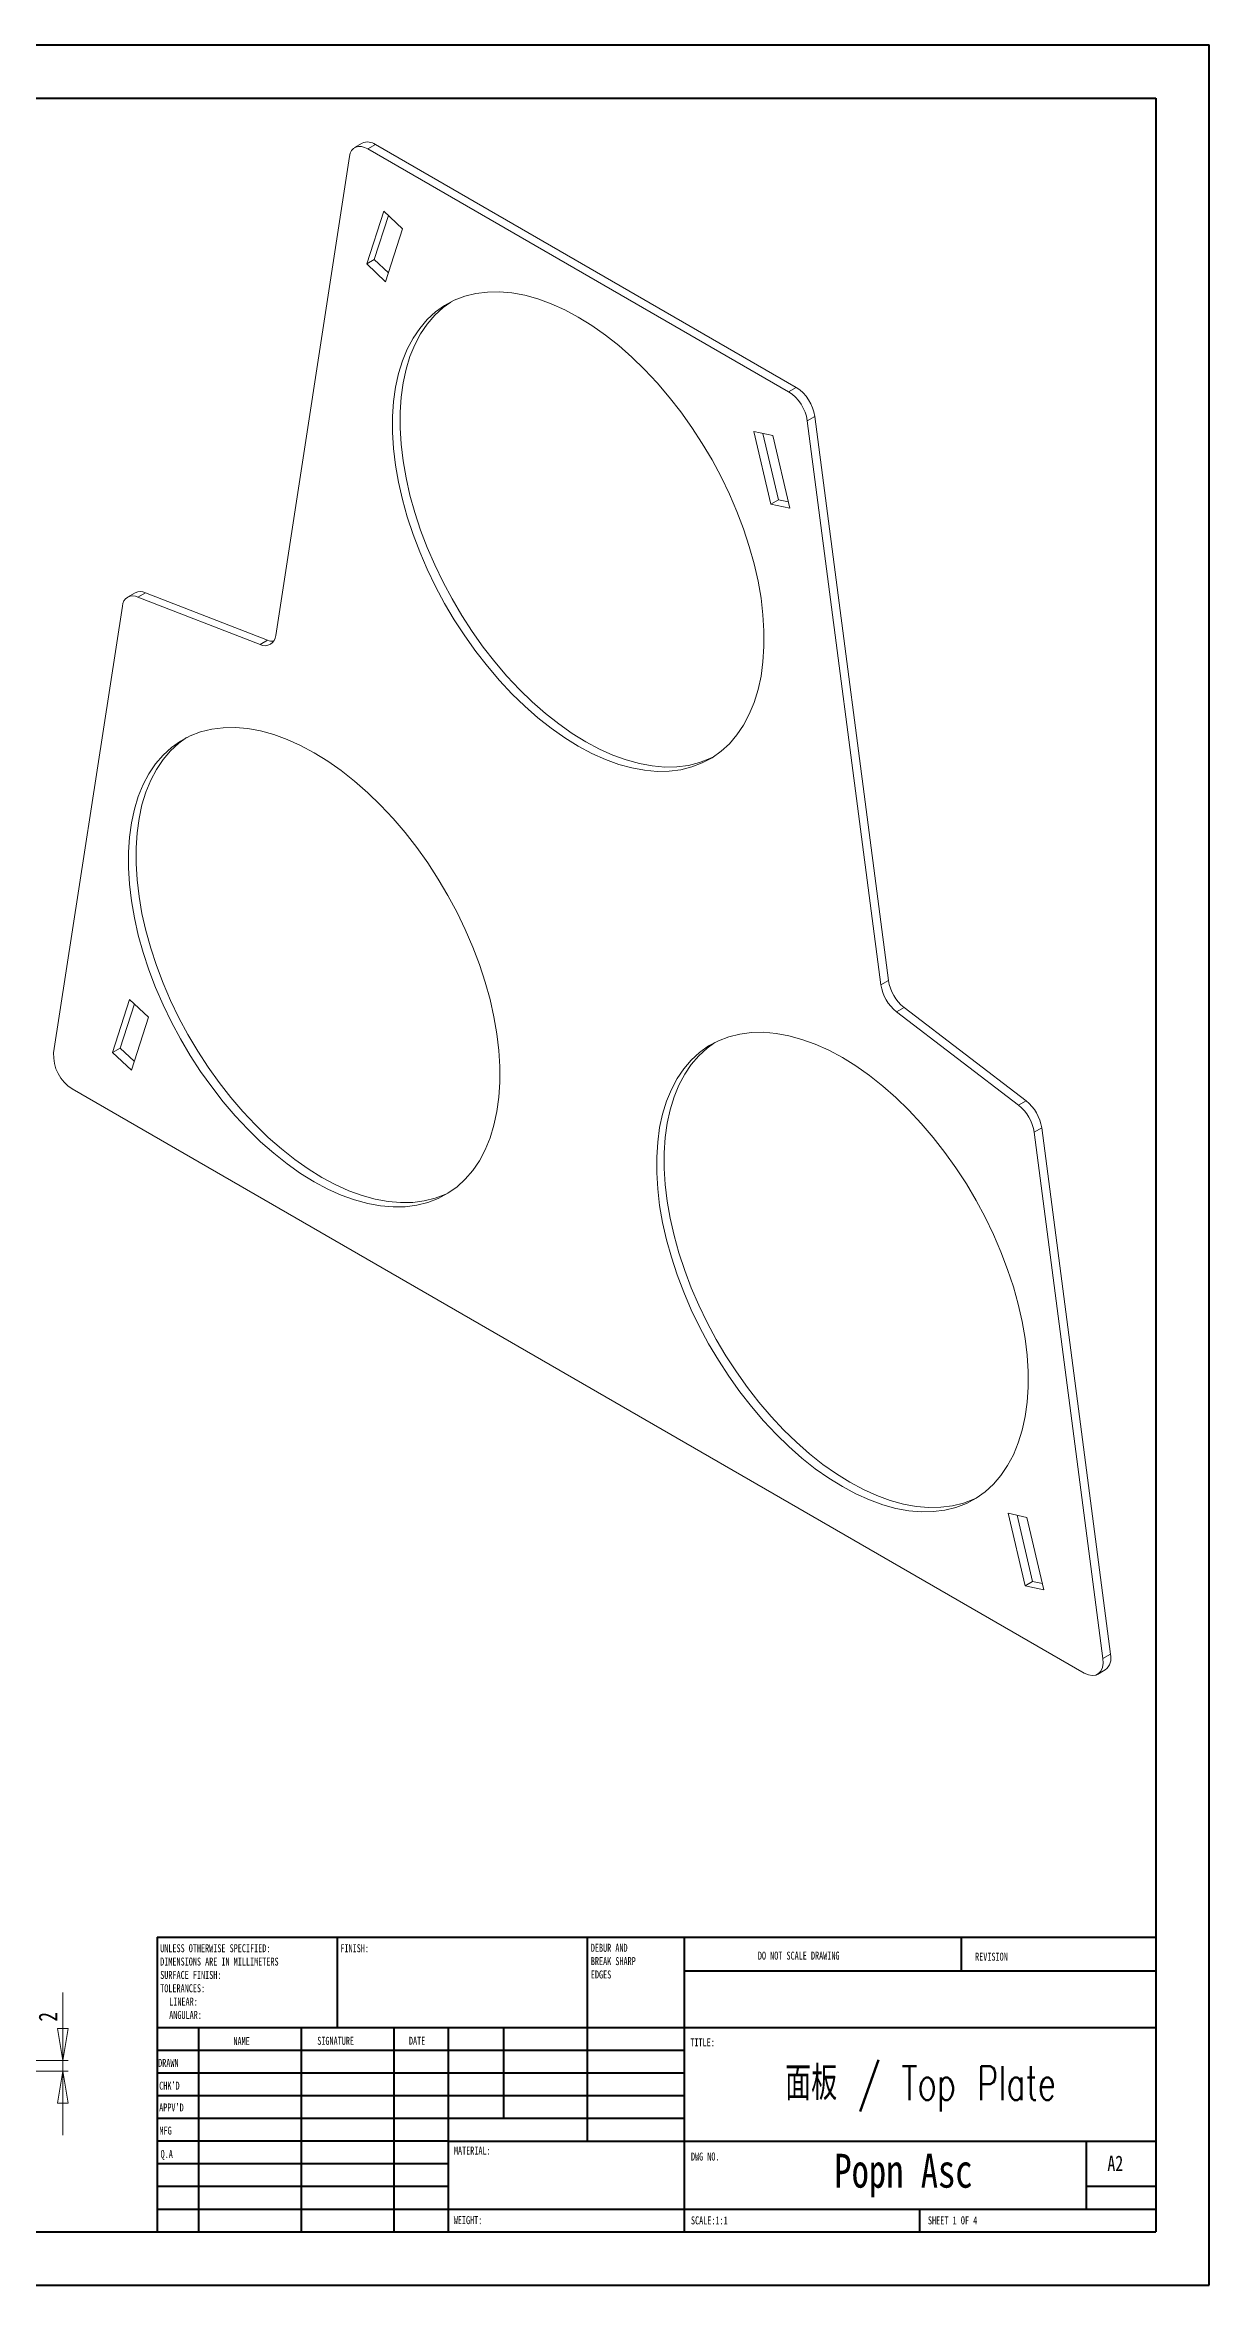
# Model space of a CAD drawing. Header units: millimetres. Extents: x 0 to 594, y 0 to 420.
# Drawn here: x 375.9 to 594.1, y 0.2 to 420.2 of the extents above; entities that cross this region are included whole.
import ezdxf

# ---------------------------------------------------------------- set-up
doc = ezdxf.new("R2010")
doc.units = ezdxf.units.MM
doc.styles.add('SLDTEXTSTYLE1', font='TXT', dxfattribs={"width": 0.696429, "bigfont": 'bigfont'})
doc.styles.add('SLDTEXTSTYLE2', font='TXT', dxfattribs={"width": 0.75})
doc.styles.add('SLDTEXTSTYLE3', font='TXT', dxfattribs={"width": 0.6875})
doc.dimstyles.new('SLDDIMSTYLE4', dxfattribs={"dimtxt": 3.5, "dimasz": 6, "dimexe": 0, "dimexo": 0.0625, "dimgap": 0.875, "dimtad": 1, "dimrnd": 1e-09, "dimzin": 12, "dimdsep": 46, "dimtxsty": 'SLDTEXTSTYLE2', "dimblk1": 'CLOSED', "dimblk2": 'CLOSED', "dimsah": 1, "dimcen": 0.09, "dimadec": 0, "dimazin": 3, "dimtfac": 1, "dimtmove": 0, "dimatfit": 0, "dimldrblk": 'CLOSED', "dimfxl": 1, "dimfrac": 2, "dimtolj": 1, "dimtzin": 12, "dimarcsym": 0})

# ---------------------------------------------------------------- blocks, each defined once
blk = doc.blocks.new('SW_NOTE_0')
at = {"color": 0, "linetype": 'Continuous', "lineweight": 0, "char_height": 1.5, "attachment_point": 1, "style": 'SLDTEXTSTYLE2'}
for s, insert in [('DEBUR AND', (0, 1.93)), ('BREAK SHARP', (0, -0.57)), ('EDGES', (0, -3.07))]:
    blk.add_mtext(s, dxfattribs=dict(at, insert=insert))
blk = doc.blocks.new('SW_NOTE_1')
at = {"color": 0, "linetype": 'Continuous', "lineweight": 0, "char_height": 1.5, "attachment_point": 1, "style": 'SLDTEXTSTYLE2'}
for s, insert in [('UNLESS OTHERWISE SPECIFIED:', (0, 1.93)), ('SURFACE FINISH:', (0, -3.07)), ('DIMENSIONS ARE IN MILLIMETERS', (0, -0.57)), ('TOLERANCES:', (0, -5.57)), ('LINEAR:', (1.69, -8.07)), ('ANGULAR:', (1.69, -10.57))]:
    blk.add_mtext(s, dxfattribs=dict(at, insert=insert))
blk = doc.blocks.new('_CLOSED')
at = {"color": 0, "linetype": 'ByBlock', "lineweight": -2}
for p, q in [((-1, 0.166667), (0, 0)), ((-1, 0.166667), (-1, -0.166667)), ((0, 0), (-1, -0.166667)), ((0, 0), (-1, 0))]:
    blk.add_line(p, q, dxfattribs=at)
blk = doc.blocks.new('*D20')
at = {"color": 7, "linetype": 'Continuous', "lineweight": 0}
for p, q in [((379.21, 42.34), (379.21, 55.06)), ((364.14, 42.34), (380.21, 42.34)), ((379.21, 42.34), (379.21, 40.34)), ((364.14, 40.34), (380.21, 40.34)), ((379.21, 40.34), (379.21, 28.34))]:
    blk.add_line(p, q, dxfattribs=at)
at = {"color": 7, "linetype": 'Continuous', "lineweight": 0, "xscale": 6, "yscale": 6}
for p, rotation in [((379.21, 42.34, -127.4), 270), ((379.21, 40.34, -127.4), 90)]:
    blk.add_blockref('_CLOSED', p, dxfattribs=dict(at, rotation=rotation))
at = {"color": 7, "linetype": 'Continuous', "lineweight": 0, "insert": (374.69, 49.63, -127.4), "char_height": 3.5, "attachment_point": 1, "rotation": 90, "style": 'SLDTEXTSTYLE2'}
blk.add_mtext('2', dxfattribs=at)

msp = doc.modelspace()

# ---------------------------------------------------------------- linework, layer by layer
at = {"color": 7, "linetype": 'Continuous', "lineweight": 40}
for p, q in [((0.079, 420.215), (594.079, 420.215)), ((594.079, 0.215), (594.079, 420.215)), ((25.079, 410.215), (584.079, 410.215)), ((584.079, 410.215), (584.079, 10.215)), ((396.879, 65.465), (584.079, 65.465)), ((396.879, 65.465), (396.879, 10.215)), ((430.679, 48.465), (430.679, 65.465)), ((477.479, 65.465), (477.479, 27.215)), ((495.679, 65.465), (495.679, 10.215)), ((547.679, 59.09), (547.679, 65.465)), ((584.079, 59.09), (495.679, 59.09)), ((584.079, 48.465), (396.879, 48.465)), ((404.679, 48.465), (404.679, 10.215)), ((423.87, 48.465), (423.87, 10.215)), ((441.278, 48.465), (441.278, 10.215)), ((451.479, 10.215), (451.479, 48.465)), ((461.879, 31.465), (461.879, 48.465)), ((495.679, 44.215), (396.879, 44.215)), ((495.679, 39.965), (396.879, 39.965)), ((495.679, 35.715), (396.879, 35.715)), ((495.679, 31.465), (396.879, 31.465)), ((451.479, 27.215), (396.879, 27.215)), ((451.479, 27.215), (584.079, 27.215)), ((571.079, 14.465), (571.079, 27.215)), ((451.479, 22.965), (396.879, 22.965)), ((451.479, 18.715), (396.879, 18.715)), ((584.079, 18.715), (571.079, 18.715)), ((396.879, 14.465), (584.079, 14.465)), ((539.879, 10.215), (539.879, 14.465)), ((25.079, 10.215), (584.079, 10.215)), ((0.079, 0.215), (594.079, 0.215))]:
    msp.add_line(p, q, dxfattribs=at)
at = {"color": 7, "linetype": 'Continuous', "lineweight": 15}
for p, q in [((432.925, 399.286), (419.12, 309.472)), ((435.328, 401.762), (433.914, 400.945)), ((436.414, 400.698), (437.828, 401.514)), ((515.255, 355.184), (436.414, 400.698)), ((516.669, 356), (437.828, 401.514)), ((439.37, 389.055), (436.174, 379.136)), ((440.254, 388.225), (437.588, 379.952)), ((442.912, 385.727), (439.37, 389.055)), ((439.716, 375.808), (442.912, 385.727)), ((437.588, 379.952), (436.174, 379.136)), ((436.174, 379.136), (439.716, 375.808)), ((437.588, 379.952), (440.246, 377.454)), ((515.255, 355.184), (516.669, 356)), ((518.745, 349.744), (520.159, 350.56)), ((532.549, 243.991), (518.745, 349.744)), ((533.963, 244.808), (520.159, 350.56)), ((512.299, 346.954), (508.757, 347.715)), ((508.757, 347.715), (511.953, 334.106)), ((510.449, 347.352), (513.368, 334.922)), ((515.495, 333.344), (512.299, 346.954)), ((513.368, 334.922), (511.953, 334.106)), ((511.953, 334.106), (515.495, 333.344)), ((513.368, 334.922), (515.218, 334.524)), ((390.386, 315.005), (377.509, 231.225)), ((392.79, 317.481), (391.375, 316.664)), ((393.306, 316.692), (394.721, 317.508)), ((416.2, 307.786), (393.306, 316.692)), ((417.614, 308.602), (394.721, 317.508)), ((416.2, 307.786), (417.614, 308.602)), ((532.549, 243.991), (533.963, 244.808)), ((391.745, 241.251), (388.549, 231.331)), ((392.629, 240.42), (389.963, 232.148)), ((395.287, 237.923), (391.745, 241.251)), ((535.47, 238.933), (536.884, 239.749)), ((559.777, 222.223), (536.884, 239.749)), ((392.091, 228.003), (395.287, 237.923)), ((558.363, 221.407), (535.47, 238.933)), ((389.963, 232.148), (388.549, 231.331)), ((388.549, 231.331), (392.091, 228.003)), ((389.963, 232.148), (392.622, 229.65)), ((380.998, 224.471), (570.671, 114.975)), ((558.363, 221.407), (559.777, 222.223)), ((561.284, 216.348), (562.698, 217.165)), ((574.16, 117.7), (561.284, 216.348)), ((575.575, 118.517), (562.698, 217.165)), ((559.924, 144.163), (556.382, 144.925)), ((556.382, 144.925), (559.578, 131.315)), ((558.073, 144.561), (560.992, 132.132)), ((563.12, 130.554), (559.924, 144.163)), ((560.992, 132.132), (559.578, 131.315)), ((559.578, 131.315), (563.12, 130.554)), ((560.992, 132.132), (562.843, 131.734)), ((574.16, 117.7), (575.575, 118.517)), ((573.171, 114.727), (574.585, 115.544))]:
    msp.add_line(p, q, dxfattribs=at)
at = {"color": 7, "linetype": 'Continuous', "lineweight": 15, "flags": 128}
for points in [[(436.414, 400.698), (435.794, 400.992), (435.194, 401.151), (434.631, 401.17), (434.124, 401.048), (433.687, 400.788), (433.335, 400.399), (433.078, 399.894), (432.925, 399.286)], [(475.835, 288.734), (478.377, 287.373), (480.905, 286.235), (483.407, 285.325), (485.868, 284.647), (488.275, 284.205), (490.616, 284.003), (492.879, 284.04), (495.05, 284.317), (497.119, 284.832), (499.074, 285.582), (500.905, 286.563), (502.603, 287.771), (504.157, 289.199), (505.561, 290.838), (506.806, 292.681), (507.886, 294.718), (508.794, 296.937), (509.527, 299.326), (510.08, 301.874), (510.451, 304.567), (510.636, 307.389), (510.636, 310.326), (510.451, 313.363), (510.08, 316.483), (509.527, 319.67), (508.794, 322.906), (507.886, 326.174), (506.806, 329.457), (505.561, 332.737), (504.157, 335.997), (502.603, 339.22), (500.905, 342.387), (499.074, 345.483), (497.119, 348.491), (495.05, 351.394), (492.879, 354.178), (490.616, 356.827), (488.275, 359.328), (485.868, 361.666), (483.407, 363.83), (480.905, 365.807), (478.377, 367.588), (475.835, 369.163), (473.293, 370.523), (470.764, 371.662), (468.263, 372.572), (465.802, 373.25), (463.394, 373.691), (461.053, 373.894), (458.791, 373.857), (456.619, 373.58), (454.551, 373.065), (452.595, 372.315), (450.764, 371.333), (449.066, 370.125), (447.512, 368.698), (446.108, 367.058), (444.863, 365.216), (443.784, 363.179), (442.875, 360.96), (442.142, 358.57), (441.589, 356.022), (441.219, 353.33), (441.033, 350.508), (441.033, 347.57), (441.219, 344.533), (441.589, 341.413), (442.142, 338.227), (442.875, 334.991), (443.784, 331.723), (444.863, 328.44), (446.108, 325.16), (447.512, 321.899), (449.066, 318.677), (450.764, 315.509), (452.595, 312.413), (454.551, 309.406), (456.619, 306.502), (458.791, 303.718), (461.053, 301.069), (463.394, 298.569), (465.802, 296.231), (468.263, 294.067), (470.764, 292.089), (473.293, 290.308), (475.835, 288.734)], [(451.929, 371.992), (450.481, 370.942), (448.926, 369.514), (447.522, 367.875), (446.277, 366.032), (445.198, 363.996), (444.289, 361.777), (443.556, 359.387), (443.003, 356.839), (442.633, 354.146), (442.447, 351.324), (442.447, 348.387), (442.633, 345.35), (443.003, 342.23), (443.556, 339.043), (444.289, 335.807), (445.198, 332.539), (446.277, 329.256), (447.522, 325.976), (448.926, 322.716), (450.481, 319.493), (452.178, 316.326), (454.009, 313.23), (455.965, 310.222), (458.034, 307.319), (460.205, 304.535), (462.467, 301.886), (464.808, 299.385), (467.216, 297.047), (469.677, 294.883), (472.178, 292.906), (474.707, 291.125), (477.249, 289.55)], [(426.337, 207.075), (428.879, 205.715), (431.408, 204.576), (433.909, 203.666), (436.37, 202.988), (438.778, 202.547), (441.119, 202.344), (443.381, 202.381), (445.552, 202.658), (447.621, 203.173), (449.577, 203.923), (451.408, 204.905), (453.105, 206.112), (454.66, 207.54), (456.064, 209.179), (457.309, 211.022), (458.388, 213.059), (459.297, 215.278), (460.03, 217.668), (460.583, 220.216), (460.953, 222.908), (461.139, 225.73), (461.139, 228.668), (460.953, 231.704), (460.583, 234.824), (460.03, 238.011), (459.297, 241.247), (458.388, 244.515), (457.309, 247.798), (456.064, 251.078), (454.66, 254.338), (453.105, 257.561), (451.408, 260.729), (449.577, 263.825), (447.621, 266.832), (445.552, 269.736), (443.381, 272.519), (441.119, 275.169), (438.778, 277.669), (436.37, 280.007), (433.909, 282.171), (431.408, 284.149), (428.879, 285.929), (426.337, 287.504), (423.795, 288.864), (421.267, 290.003), (418.765, 290.913), (416.304, 291.591), (413.897, 292.033), (411.555, 292.235), (409.293, 292.198), (407.122, 291.921), (405.053, 291.406), (403.098, 290.656), (401.267, 289.675), (399.569, 288.467), (398.014, 287.039), (396.611, 285.4), (395.366, 283.557), (394.286, 281.52), (393.377, 279.301), (392.645, 276.912), (392.091, 274.364), (391.721, 271.671), (391.535, 268.849), (391.535, 265.912), (391.721, 262.875), (392.091, 259.755), (392.645, 256.568), (393.377, 253.332), (394.286, 250.064), (395.366, 246.781), (396.611, 243.501), (398.014, 240.241), (399.569, 237.018), (401.267, 233.851), (403.098, 230.755), (405.053, 227.747), (407.122, 224.843), (409.293, 222.06), (411.555, 219.411), (413.897, 216.91), (416.304, 214.572), (418.765, 212.408), (421.267, 210.431), (423.795, 208.65), (426.337, 207.075)], [(402.431, 290.333), (400.983, 289.283), (399.429, 287.856), (398.025, 286.216), (396.78, 284.373), (395.7, 282.337), (394.792, 280.118), (394.059, 277.728), (393.506, 275.18), (393.135, 272.488), (392.95, 269.665), (392.95, 266.728), (393.135, 263.691), (393.506, 260.571), (394.059, 257.385), (394.792, 254.149), (395.7, 250.881), (396.78, 247.598), (398.025, 244.317), (399.429, 241.057), (400.983, 237.835), (402.681, 234.667), (404.512, 231.571), (406.467, 228.563), (408.536, 225.66), (410.707, 222.876), (412.97, 220.227), (415.311, 217.727), (417.718, 215.388), (420.179, 213.225), (422.681, 211.247), (425.209, 209.466), (427.751, 207.891)], [(477.249, 289.55), (479.791, 288.19), (482.319, 287.051), (484.821, 286.141), (487.282, 285.463), (489.689, 285.022), (492.031, 284.819), (494.293, 284.856), (496.464, 285.133), (498.533, 285.648), (500.488, 286.398), (501.155, 286.721)], [(525.332, 149.926), (527.874, 148.566), (530.403, 147.428), (532.904, 146.517), (535.365, 145.84), (537.773, 145.398), (540.114, 145.195), (542.376, 145.233), (544.547, 145.509), (546.616, 146.024), (548.571, 146.774), (550.403, 147.756), (552.1, 148.964), (553.655, 150.391), (555.058, 152.031), (556.303, 153.874), (557.383, 155.91), (558.292, 158.129), (559.025, 160.519), (559.578, 163.067), (559.948, 165.759), (560.134, 168.582), (560.134, 171.519), (559.948, 174.556), (559.578, 177.676), (559.025, 180.862), (558.292, 184.098), (557.383, 187.366), (556.303, 190.649), (555.058, 193.93), (553.655, 197.19), (552.1, 200.412), (550.403, 203.58), (548.571, 206.676), (546.616, 209.684), (544.547, 212.587), (542.376, 215.371), (540.114, 218.02), (537.773, 220.52), (535.365, 222.859), (532.904, 225.022), (530.403, 227), (527.874, 228.781), (525.332, 230.356), (522.79, 231.716), (520.262, 232.854), (517.76, 233.765), (515.299, 234.443), (512.892, 234.884), (510.55, 235.087), (508.288, 235.049), (506.117, 234.773), (504.048, 234.258), (502.093, 233.508), (500.261, 232.526), (498.564, 231.318), (497.009, 229.891), (495.606, 228.251), (494.361, 226.408), (493.281, 224.372), (492.372, 222.153), (491.639, 219.763), (491.086, 217.215), (490.716, 214.523), (490.53, 211.7), (490.53, 208.763), (490.716, 205.726), (491.086, 202.606), (491.639, 199.42), (492.372, 196.184), (493.281, 192.916), (494.361, 189.633), (495.606, 186.352), (497.009, 183.092), (498.564, 179.87), (500.261, 176.702), (502.093, 173.606), (504.048, 170.598), (506.117, 167.695), (508.288, 164.911), (510.55, 162.262), (512.892, 159.762), (515.299, 157.423), (517.76, 155.26), (520.262, 153.282), (522.79, 151.501), (525.332, 149.926)], [(501.426, 233.185), (499.978, 232.135), (498.423, 230.707), (497.02, 229.068), (495.775, 227.225), (494.695, 225.188), (493.787, 222.969), (493.054, 220.579), (492.501, 218.032), (492.13, 215.339), (491.945, 212.517), (491.945, 209.579), (492.13, 206.543), (492.501, 203.423), (493.054, 200.236), (493.787, 197), (494.695, 193.732), (495.775, 190.449), (497.02, 187.169), (498.423, 183.909), (499.978, 180.686), (501.676, 177.518), (503.507, 174.423), (505.462, 171.415), (507.531, 168.511), (509.702, 165.728), (511.965, 163.078), (514.306, 160.578), (516.713, 158.24), (519.174, 156.076), (521.676, 154.099), (524.204, 152.318), (526.746, 150.743)], [(427.751, 207.891), (430.293, 206.531), (432.822, 205.393), (435.323, 204.482), (437.784, 203.804), (440.192, 203.363), (442.533, 203.16), (444.795, 203.198), (446.967, 203.474), (449.036, 203.989), (450.991, 204.739), (451.657, 205.062)], [(526.746, 150.743), (529.288, 149.383), (531.817, 148.244), (534.318, 147.334), (536.779, 146.656), (539.187, 146.215), (541.528, 146.012), (543.79, 146.049), (545.962, 146.326), (548.03, 146.841), (549.986, 147.591), (550.652, 147.914)], [(570.671, 114.975), (571.431, 114.632), (572.155, 114.495), (572.81, 114.572), (573.365, 114.858), (573.794, 115.341), (574.077, 115.997), (574.201, 116.796), (574.16, 117.7)]]:
    msp.add_lwpolyline(points, dxfattribs=at)
at = {"color": 7, "linetype": 'Continuous', "lineweight": 15}
for centre, radius, start, end in [((436.372, 399.552), 2.444, 53.41517, 115.27438), ((511.011, 348.622), 7.815, 8.25003, 57.10371), ((512.425, 349.439), 7.815, 8.25003, 57.10371), ((392.392, 314.902), 2.009, 62.94684, 177.06391), ((393.784, 315.499), 2.217, 65.00141, 116.64002), ((417.114, 309.575), 2.009, 242.94684, 357.06391), ((418.634, 311.03), 2.633, 247.2037, 272.20702), ((540.487, 245.202), 8.03, 188.67054, 231.32946), ((541.901, 246.018), 8.03, 188.67054, 231.32946), ((384.939, 230.785), 7.443, 176.61301, 238.03329), ((553.346, 215.138), 8.03, 8.67054, 51.32946), ((554.76, 215.954), 8.03, 8.67054, 51.32946), ((572.834, 117.778), 2.838, 308.08732, 15.08547)]:
    msp.add_arc(centre, radius, start, end, dxfattribs=at)

# ---------------------------------------------------------------- block references
at = {"color": 7, "linetype": 'Continuous', "lineweight": 0}
for name, p in [('SW_NOTE_1', (397.473, 62.202)), ('SW_NOTE_0', (478.188, 62.284))]:
    msp.add_blockref(name, p, dxfattribs=at)

# ---------------------------------------------------------------- texts
for s, insert, char_height, attachment_point, style in [('FINISH:', (431.25, 64.134), 1.5, 1, 'SLDTEXTSTYLE2'), ('DO NOT SCALE DRAWING', (509.493, 62.748), 1.5, 1, 'SLDTEXTSTYLE2'), ('REVISION', (550.206, 62.55), 1.5, 1, 'SLDTEXTSTYLE2'), ('NAME', (411.201, 46.716), 1.5, 1, 'SLDTEXTSTYLE2'), ('SIGNATURE', (426.912, 46.777), 1.5, 1, 'SLDTEXTSTYLE2'), ('DATE', (444.094, 46.791), 1.5, 1, 'SLDTEXTSTYLE2'), ('TITLE:', (496.835, 46.493), 1.5, 1, 'SLDTEXTSTYLE2'), ('DRAWN', (397.091, 42.644), 1.5, 1, 'SLDTEXTSTYLE2'), ('\\M+196CA\\M+194C2 / Top Plate', (539.988, 41.25), 6.35, 2, 'SLDTEXTSTYLE1'), ("CHK'D", (397.289, 38.369), 1.5, 1, 'SLDTEXTSTYLE2'), ("APPV'D", (397.281, 34.279), 1.5, 1, 'SLDTEXTSTYLE2'), ('MFG', (397.334, 29.948), 1.5, 1, 'SLDTEXTSTYLE2'), ('Q.A', (397.548, 25.564), 1.5, 1, 'SLDTEXTSTYLE2'), ('MATERIAL:', (452.525, 26.201), 1.5, 1, 'SLDTEXTSTYLE2'), ('DWG NO.', (496.953, 25.083), 1.5, 1, 'SLDTEXTSTYLE2'), ('Popn Asc', (536.78, 24.847), 6.35, 2, 'SLDTEXTSTYLE2'), ('A2', (575, 24.515), 2.9104, 1, 'SLDTEXTSTYLE2'), ('WEIGHT:', (452.497, 13.164), 1.4986, 1, 'SLDTEXTSTYLE2'), ('SCALE:1:1', (496.953, 13.115), 1.5, 1, 'SLDTEXTSTYLE2'), ('SHEET 1 OF 4', (541.357, 13.115), 1.5, 1, 'SLDTEXTSTYLE3')]:
    msp.add_mtext(s, dxfattribs=dict(at, insert=insert, char_height=char_height, attachment_point=attachment_point, style=style))

# ---------------------------------------------------------------- dimensions: what is measured, and where the dimension line sits
dim = msp.add_linear_dim(base=(379.206, 40.341), p1=(363.141, 42.341), p2=(363.141, 40.341), angle=90, dimstyle='SLDDIMSTYLE4', dxfattribs=at)
dim.commit()
dim.dimension.update_dxf_attribs({"geometry": '*D20', "text_midpoint": (379.206, 52.341), "dimtype": 160})

doc.saveas('drawing.dxf')
